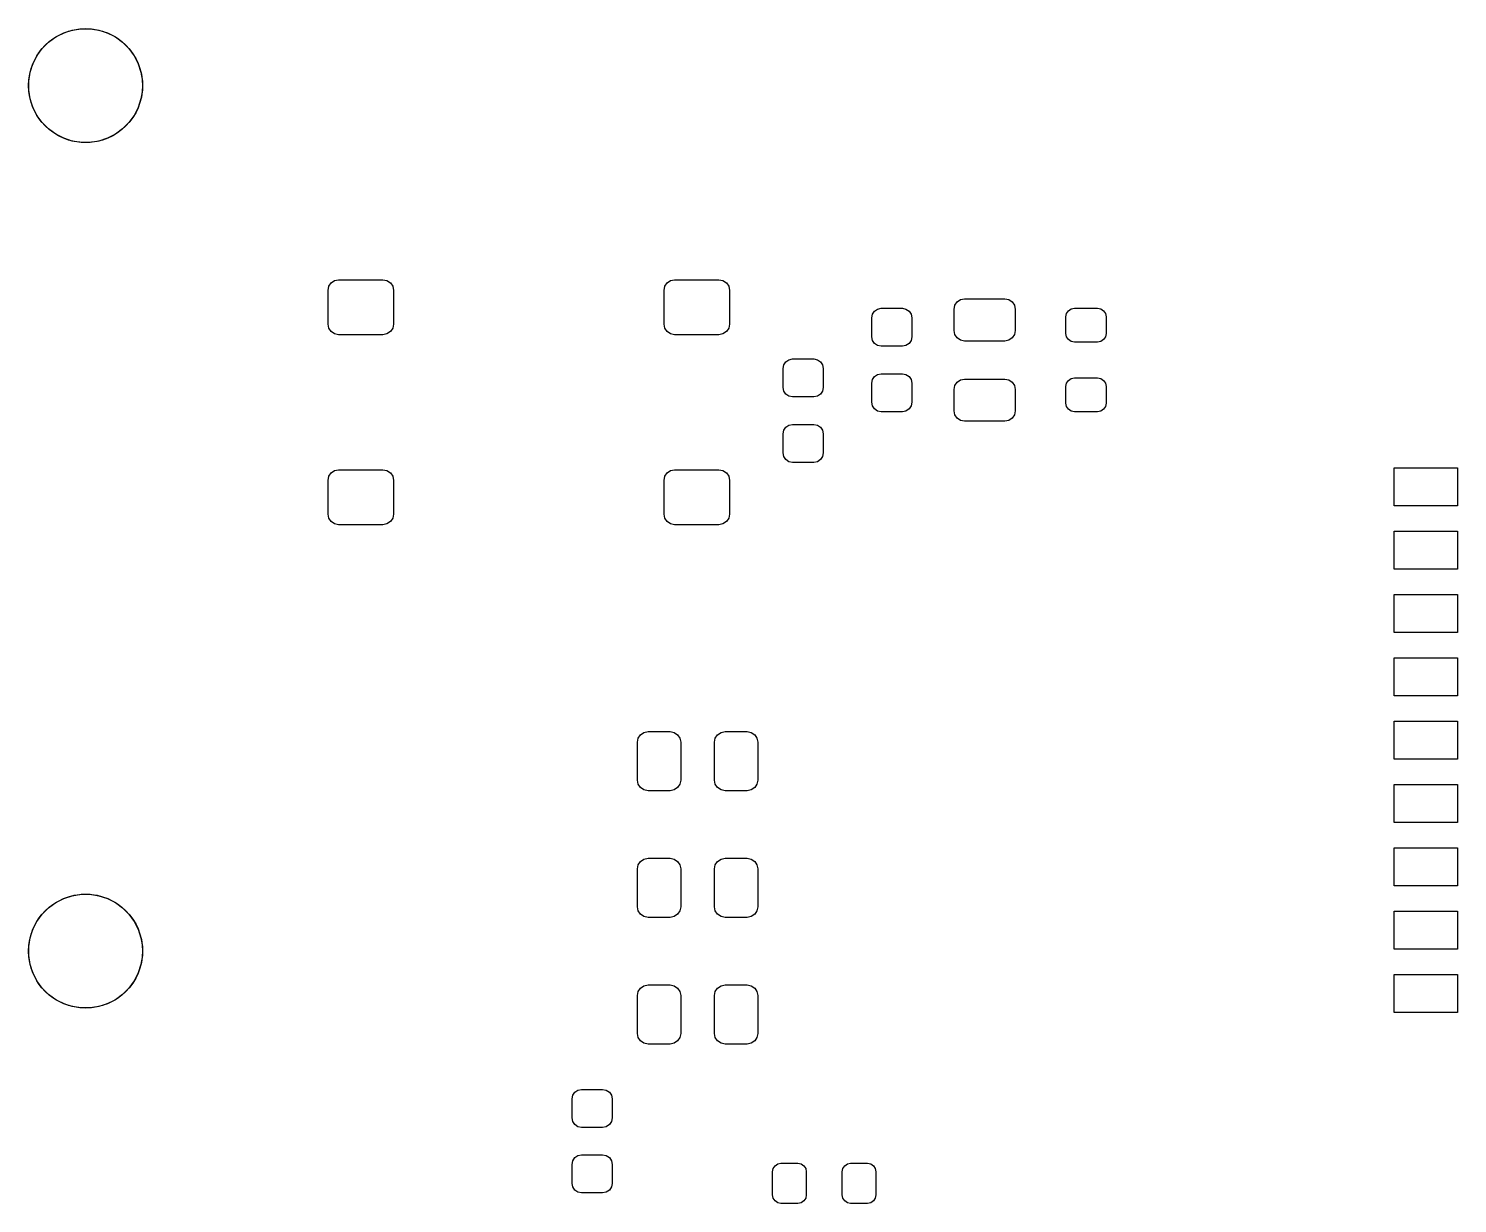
# Model space of a CAD drawing. Header units: millimetres. Extents: x 102 to 178.7, y -160.9 to -102.2.
# Drawn here: x 102.15 to 136, y -129.97 to -102.15 of the extents above; entities that cross this region are included whole.
import ezdxf

# ---------------------------------------------------------------- set-up
doc = ezdxf.new("R2010")
doc.units = ezdxf.units.MM
doc.layers.add('F.Mask', color=253, linetype='CONTINUOUS', true_color=0xa89984)

msp = doc.modelspace()

# ---------------------------------------------------------------- linework, layer by layer
at = {"layer": 'F.Mask', "linetype": 'CONTINUOUS'}
for p, q in [((102.983377, -102.252763), (103.184849, -102.187301)), ((103.184849, -102.187301), (103.39408, -102.154162)), ((103.39408, -102.154162), (103.60592, -102.154162)), ((103.60592, -102.154162), (103.815151, -102.187301)), ((103.815151, -102.187301), (104.016623, -102.252763)), ((102.473452, -102.623245), (102.623245, -102.473452)), ((102.623245, -102.473452), (102.794627, -102.348936)), ((102.794627, -102.348936), (102.983377, -102.252763)), ((104.016623, -102.252763), (104.205373, -102.348936)), ((104.205373, -102.348936), (104.376755, -102.473452)), ((104.376755, -102.473452), (104.526548, -102.623245)), ((102.252763, -102.983377), (102.348936, -102.794627)), ((102.348936, -102.794627), (102.473452, -102.623245)), ((104.526548, -102.623245), (104.651064, -102.794627)), ((104.651064, -102.794627), (104.747237, -102.983377)), ((102.154162, -103.39408), (102.187301, -103.184849)), ((102.187301, -103.184849), (102.252763, -102.983377)), ((104.747237, -102.983377), (104.812699, -103.184849)), ((104.812699, -103.184849), (104.845838, -103.39408)), ((102.154162, -103.60592), (102.154162, -103.39408)), ((104.845838, -103.39408), (104.845838, -103.60592)), ((102.187301, -103.815151), (102.154162, -103.60592)), ((102.252763, -104.016623), (102.187301, -103.815151)), ((104.812699, -103.815151), (104.747237, -104.016623)), ((104.845838, -103.60592), (104.812699, -103.815151)), ((102.348936, -104.205373), (102.252763, -104.016623)), ((102.473452, -104.376755), (102.348936, -104.205373)), ((104.651064, -104.205373), (104.526548, -104.376755)), ((104.747237, -104.016623), (104.651064, -104.205373)), ((102.623245, -104.526548), (102.473452, -104.376755)), ((102.794627, -104.651064), (102.623245, -104.526548)), ((104.376755, -104.526548), (104.205373, -104.651064)), ((104.526548, -104.376755), (104.376755, -104.526548)), ((102.983377, -104.747237), (102.794627, -104.651064)), ((103.184849, -104.812699), (102.983377, -104.747237)), ((103.39408, -104.845838), (103.184849, -104.812699)), ((103.60592, -104.845838), (103.39408, -104.845838)), ((103.815151, -104.812699), (103.60592, -104.845838)), ((104.016623, -104.747237), (103.815151, -104.812699)), ((104.205373, -104.651064), (104.016623, -104.747237)), ((109.245, -108.35), (109.26403, -108.254329)), ((109.26403, -108.254329), (109.318223, -108.173223)), ((109.318223, -108.173223), (109.399329, -108.11903)), ((109.399329, -108.11903), (109.495, -108.1)), ((109.495, -108.1), (110.545, -108.1)), ((110.545, -108.1), (110.640671, -108.11903)), ((110.640671, -108.11903), (110.721777, -108.173223)), ((110.721777, -108.173223), (110.77597, -108.254329)), ((110.77597, -108.254329), (110.795, -108.35)), ((117.205, -108.35), (117.22403, -108.254329)), ((117.22403, -108.254329), (117.278223, -108.173223)), ((117.278223, -108.173223), (117.359329, -108.11903)), ((117.359329, -108.11903), (117.455, -108.1)), ((117.455, -108.1), (118.505, -108.1)), ((118.505, -108.1), (118.600671, -108.11903)), ((118.600671, -108.11903), (118.681777, -108.173223)), ((118.681777, -108.173223), (118.73597, -108.254329)), ((118.73597, -108.254329), (118.755, -108.35)), ((109.245, -109.15), (109.245, -108.35)), ((110.795, -108.35), (110.795, -109.15)), ((117.205, -109.15), (117.205, -108.35)), ((118.755, -108.35), (118.755, -109.15)), ((124.09403, -108.704329), (124.148223, -108.623223)), ((124.148223, -108.623223), (124.229329, -108.56903)), ((124.229329, -108.56903), (124.325, -108.55)), ((124.325, -108.55), (125.275, -108.55)), ((125.275, -108.55), (125.370671, -108.56903)), ((125.370671, -108.56903), (125.451777, -108.623223)), ((125.451777, -108.623223), (125.50597, -108.704329)), ((122.125, -109), (122.142127, -108.913896)), ((122.142127, -108.913896), (122.190901, -108.840901)), ((122.190901, -108.840901), (122.263896, -108.792127)), ((122.263896, -108.792127), (122.35, -108.775)), ((122.35, -108.775), (122.85, -108.775)), ((122.85, -108.775), (122.936104, -108.792127)), ((122.936104, -108.792127), (123.009099, -108.840901)), ((123.009099, -108.840901), (123.057873, -108.913896)), ((123.057873, -108.913896), (123.075, -109)), ((124.075, -108.8), (124.09403, -108.704329)), ((124.075, -109.3), (124.075, -108.8)), ((125.50597, -108.704329), (125.525, -108.8)), ((125.525, -108.8), (125.525, -109.3)), ((126.725, -108.975), (126.740224, -108.898463)), ((126.725, -109.375), (126.725, -108.975)), ((126.740224, -108.898463), (126.783579, -108.833579)), ((126.783579, -108.833579), (126.848463, -108.790224)), ((126.848463, -108.790224), (126.925, -108.775)), ((126.925, -108.775), (127.475, -108.775)), ((127.475, -108.775), (127.551537, -108.790224)), ((127.551537, -108.790224), (127.616421, -108.833579)), ((127.616421, -108.833579), (127.659776, -108.898463)), ((127.659776, -108.898463), (127.675, -108.975)), ((127.675, -108.975), (127.675, -109.375)), ((109.26403, -109.245671), (109.245, -109.15)), ((109.318223, -109.326777), (109.26403, -109.245671)), ((109.399329, -109.38097), (109.318223, -109.326777)), ((110.721777, -109.326777), (110.640671, -109.38097)), ((110.77597, -109.245671), (110.721777, -109.326777)), ((110.795, -109.15), (110.77597, -109.245671)), ((117.22403, -109.245671), (117.205, -109.15)), ((117.278223, -109.326777), (117.22403, -109.245671)), ((117.359329, -109.38097), (117.278223, -109.326777)), ((118.681777, -109.326777), (118.600671, -109.38097)), ((118.73597, -109.245671), (118.681777, -109.326777)), ((118.755, -109.15), (118.73597, -109.245671)), ((122.125, -109.45), (122.125, -109)), ((123.075, -109), (123.075, -109.45)), ((124.09403, -109.395671), (124.075, -109.3)), ((125.525, -109.3), (125.50597, -109.395671)), ((109.495, -109.4), (109.399329, -109.38097)), ((110.545, -109.4), (109.495, -109.4)), ((110.640671, -109.38097), (110.545, -109.4)), ((117.455, -109.4), (117.359329, -109.38097)), ((118.505, -109.4), (117.455, -109.4)), ((118.600671, -109.38097), (118.505, -109.4)), ((122.142127, -109.536104), (122.125, -109.45)), ((122.190901, -109.609099), (122.142127, -109.536104)), ((122.263896, -109.657873), (122.190901, -109.609099)), ((122.35, -109.675), (122.263896, -109.657873)), ((122.936104, -109.657873), (122.85, -109.675)), ((123.009099, -109.609099), (122.936104, -109.657873)), ((123.057873, -109.536104), (123.009099, -109.609099)), ((123.075, -109.45), (123.057873, -109.536104)), ((124.148223, -109.476777), (124.09403, -109.395671)), ((124.229329, -109.53097), (124.148223, -109.476777)), ((124.325, -109.55), (124.229329, -109.53097)), ((125.275, -109.55), (124.325, -109.55)), ((125.370671, -109.53097), (125.275, -109.55)), ((125.451777, -109.476777), (125.370671, -109.53097)), ((125.50597, -109.395671), (125.451777, -109.476777)), ((126.740224, -109.451537), (126.725, -109.375)), ((126.783579, -109.516421), (126.740224, -109.451537)), ((126.848463, -109.559776), (126.783579, -109.516421)), ((126.925, -109.575), (126.848463, -109.559776)), ((127.475, -109.575), (126.925, -109.575)), ((127.551537, -109.559776), (127.475, -109.575)), ((127.616421, -109.516421), (127.551537, -109.559776)), ((127.659776, -109.451537), (127.616421, -109.516421)), ((127.675, -109.375), (127.659776, -109.451537)), ((120.090901, -110.040901), (120.163896, -109.992127)), ((120.163896, -109.992127), (120.25, -109.975)), ((120.25, -109.975), (120.75, -109.975)), ((120.75, -109.975), (120.836104, -109.992127)), ((120.836104, -109.992127), (120.909099, -110.040901)), ((122.85, -109.675), (122.35, -109.675)), ((120.025, -110.2), (120.042127, -110.113896)), ((120.025, -110.65), (120.025, -110.2)), ((120.042127, -110.113896), (120.090901, -110.040901)), ((120.909099, -110.040901), (120.957873, -110.113896)), ((120.957873, -110.113896), (120.975, -110.2)), ((120.975, -110.2), (120.975, -110.65)), ((122.190901, -110.390901), (122.263896, -110.342127)), ((122.263896, -110.342127), (122.35, -110.325)), ((122.35, -110.325), (122.85, -110.325)), ((122.85, -110.325), (122.936104, -110.342127)), ((122.936104, -110.342127), (123.009099, -110.390901)), ((120.042127, -110.736104), (120.025, -110.65)), ((120.975, -110.65), (120.957873, -110.736104)), ((122.125, -110.55), (122.142127, -110.463896)), ((122.125, -111), (122.125, -110.55)), ((122.142127, -110.463896), (122.190901, -110.390901)), ((123.009099, -110.390901), (123.057873, -110.463896)), ((123.057873, -110.463896), (123.075, -110.55)), ((123.075, -110.55), (123.075, -111)), ((124.075, -110.7), (124.09403, -110.604329)), ((124.09403, -110.604329), (124.148223, -110.523223)), ((124.148223, -110.523223), (124.229329, -110.46903)), ((124.229329, -110.46903), (124.325, -110.45)), ((124.325, -110.45), (125.275, -110.45)), ((125.275, -110.45), (125.370671, -110.46903)), ((125.370671, -110.46903), (125.451777, -110.523223)), ((125.451777, -110.523223), (125.50597, -110.604329)), ((125.50597, -110.604329), (125.525, -110.7)), ((126.725, -110.625), (126.740224, -110.548463)), ((126.725, -111.025), (126.725, -110.625)), ((126.740224, -110.548463), (126.783579, -110.483579)), ((126.783579, -110.483579), (126.848463, -110.440224)), ((126.848463, -110.440224), (126.925, -110.425)), ((126.925, -110.425), (127.475, -110.425)), ((127.475, -110.425), (127.551537, -110.440224)), ((127.551537, -110.440224), (127.616421, -110.483579)), ((127.616421, -110.483579), (127.659776, -110.548463)), ((127.659776, -110.548463), (127.675, -110.625)), ((127.675, -110.625), (127.675, -111.025)), ((120.090901, -110.809099), (120.042127, -110.736104)), ((120.163896, -110.857873), (120.090901, -110.809099)), ((120.25, -110.875), (120.163896, -110.857873)), ((120.75, -110.875), (120.25, -110.875)), ((120.836104, -110.857873), (120.75, -110.875)), ((120.909099, -110.809099), (120.836104, -110.857873)), ((120.957873, -110.736104), (120.909099, -110.809099)), ((122.142127, -111.086104), (122.125, -111)), ((123.075, -111), (123.057873, -111.086104)), ((124.075, -111.2), (124.075, -110.7)), ((125.525, -110.7), (125.525, -111.2)), ((126.740224, -111.101537), (126.725, -111.025)), ((127.675, -111.025), (127.659776, -111.101537)), ((122.190901, -111.159099), (122.142127, -111.086104)), ((122.263896, -111.207873), (122.190901, -111.159099)), ((122.35, -111.225), (122.263896, -111.207873)), ((122.85, -111.225), (122.35, -111.225)), ((122.936104, -111.207873), (122.85, -111.225)), ((123.009099, -111.159099), (122.936104, -111.207873)), ((123.057873, -111.086104), (123.009099, -111.159099)), ((124.09403, -111.295671), (124.075, -111.2)), ((124.148223, -111.376777), (124.09403, -111.295671)), ((125.50597, -111.295671), (125.451777, -111.376777)), ((125.525, -111.2), (125.50597, -111.295671)), ((126.783579, -111.166421), (126.740224, -111.101537)), ((126.848463, -111.209776), (126.783579, -111.166421)), ((126.925, -111.225), (126.848463, -111.209776)), ((127.475, -111.225), (126.925, -111.225)), ((127.551537, -111.209776), (127.475, -111.225)), ((127.616421, -111.166421), (127.551537, -111.209776)), ((127.659776, -111.101537), (127.616421, -111.166421)), ((120.025, -111.75), (120.042127, -111.663896)), ((120.042127, -111.663896), (120.090901, -111.590901)), ((120.090901, -111.590901), (120.163896, -111.542127)), ((120.163896, -111.542127), (120.25, -111.525)), ((120.25, -111.525), (120.75, -111.525)), ((120.75, -111.525), (120.836104, -111.542127)), ((120.836104, -111.542127), (120.909099, -111.590901)), ((120.909099, -111.590901), (120.957873, -111.663896)), ((120.957873, -111.663896), (120.975, -111.75)), ((124.229329, -111.43097), (124.148223, -111.376777)), ((124.325, -111.45), (124.229329, -111.43097)), ((125.275, -111.45), (124.325, -111.45)), ((125.370671, -111.43097), (125.275, -111.45)), ((125.451777, -111.376777), (125.370671, -111.43097)), ((120.025, -112.2), (120.025, -111.75)), ((120.975, -111.75), (120.975, -112.2)), ((120.042127, -112.286104), (120.025, -112.2)), ((120.090901, -112.359099), (120.042127, -112.286104)), ((120.163896, -112.407873), (120.090901, -112.359099)), ((120.909099, -112.359099), (120.836104, -112.407873)), ((120.957873, -112.286104), (120.909099, -112.359099)), ((120.975, -112.2), (120.957873, -112.286104)), ((109.26403, -112.754329), (109.318223, -112.673223)), ((109.318223, -112.673223), (109.399329, -112.61903)), ((109.399329, -112.61903), (109.495, -112.6)), ((109.495, -112.6), (110.545, -112.6)), ((110.545, -112.6), (110.640671, -112.61903)), ((110.640671, -112.61903), (110.721777, -112.673223)), ((110.721777, -112.673223), (110.77597, -112.754329)), ((117.22403, -112.754329), (117.278223, -112.673223)), ((117.278223, -112.673223), (117.359329, -112.61903)), ((117.359329, -112.61903), (117.455, -112.6)), ((117.455, -112.6), (118.505, -112.6)), ((118.505, -112.6), (118.600671, -112.61903)), ((118.600671, -112.61903), (118.681777, -112.673223)), ((118.681777, -112.673223), (118.73597, -112.754329)), ((120.25, -112.425), (120.163896, -112.407873)), ((120.75, -112.425), (120.25, -112.425)), ((120.836104, -112.407873), (120.75, -112.425)), ((134.5, -113.45), (134.5, -112.55)), ((134.5, -112.55), (136, -112.55)), ((136, -112.55), (136, -113.45)), ((109.245, -112.85), (109.26403, -112.754329)), ((109.245, -113.65), (109.245, -112.85)), ((110.77597, -112.754329), (110.795, -112.85)), ((110.795, -112.85), (110.795, -113.65)), ((117.205, -112.85), (117.22403, -112.754329)), ((117.205, -113.65), (117.205, -112.85)), ((118.73597, -112.754329), (118.755, -112.85)), ((118.755, -112.85), (118.755, -113.65)), ((109.26403, -113.745671), (109.245, -113.65)), ((110.795, -113.65), (110.77597, -113.745671)), ((117.22403, -113.745671), (117.205, -113.65)), ((118.755, -113.65), (118.73597, -113.745671)), ((136, -113.45), (134.5, -113.45)), ((109.318223, -113.826777), (109.26403, -113.745671)), ((109.399329, -113.88097), (109.318223, -113.826777)), ((109.495, -113.9), (109.399329, -113.88097)), ((110.545, -113.9), (109.495, -113.9)), ((110.640671, -113.88097), (110.545, -113.9)), ((110.721777, -113.826777), (110.640671, -113.88097)), ((110.77597, -113.745671), (110.721777, -113.826777)), ((117.278223, -113.826777), (117.22403, -113.745671)), ((117.359329, -113.88097), (117.278223, -113.826777)), ((117.455, -113.9), (117.359329, -113.88097)), ((118.505, -113.9), (117.455, -113.9)), ((118.600671, -113.88097), (118.505, -113.9)), ((118.681777, -113.826777), (118.600671, -113.88097)), ((118.73597, -113.745671), (118.681777, -113.826777)), ((134.5, -114.95), (134.5, -114.05)), ((134.5, -114.05), (136, -114.05)), ((136, -114.05), (136, -114.95)), ((136, -114.95), (134.5, -114.95)), ((134.5, -116.45), (134.5, -115.55)), ((134.5, -115.55), (136, -115.55)), ((136, -115.55), (136, -116.45)), ((136, -116.45), (134.5, -116.45)), ((134.5, -117.95), (134.5, -117.05)), ((134.5, -117.05), (136, -117.05)), ((136, -117.05), (136, -117.95)), ((136, -117.95), (134.5, -117.95)), ((116.729329, -118.81903), (116.825, -118.8)), ((116.825, -118.8), (117.35, -118.8)), ((117.35, -118.8), (117.445671, -118.81903)), ((118.554329, -118.81903), (118.65, -118.8)), ((118.65, -118.8), (119.175, -118.8)), ((119.175, -118.8), (119.270671, -118.81903)), ((134.5, -119.45), (134.5, -118.55)), ((134.5, -118.55), (136, -118.55)), ((136, -118.55), (136, -119.45)), ((116.575, -119.05), (116.59403, -118.954329)), ((116.575, -119.95), (116.575, -119.05)), ((116.59403, -118.954329), (116.648223, -118.873223)), ((116.648223, -118.873223), (116.729329, -118.81903)), ((117.445671, -118.81903), (117.526777, -118.873223)), ((117.526777, -118.873223), (117.58097, -118.954329)), ((117.58097, -118.954329), (117.6, -119.05)), ((117.6, -119.05), (117.6, -119.95)), ((118.4, -119.05), (118.41903, -118.954329)), ((118.4, -119.95), (118.4, -119.05)), ((118.41903, -118.954329), (118.473223, -118.873223)), ((118.473223, -118.873223), (118.554329, -118.81903)), ((119.270671, -118.81903), (119.351777, -118.873223)), ((119.351777, -118.873223), (119.40597, -118.954329)), ((119.40597, -118.954329), (119.425, -119.05)), ((119.425, -119.05), (119.425, -119.95)), ((136, -119.45), (134.5, -119.45)), ((116.59403, -120.045671), (116.575, -119.95)), ((116.648223, -120.126777), (116.59403, -120.045671)), ((116.729329, -120.18097), (116.648223, -120.126777)), ((117.526777, -120.126777), (117.445671, -120.18097)), ((117.58097, -120.045671), (117.526777, -120.126777)), ((117.6, -119.95), (117.58097, -120.045671)), ((118.41903, -120.045671), (118.4, -119.95)), ((118.473223, -120.126777), (118.41903, -120.045671)), ((118.554329, -120.18097), (118.473223, -120.126777)), ((119.351777, -120.126777), (119.270671, -120.18097)), ((119.40597, -120.045671), (119.351777, -120.126777)), ((119.425, -119.95), (119.40597, -120.045671)), ((134.5, -120.95), (134.5, -120.05)), ((134.5, -120.05), (136, -120.05)), ((136, -120.05), (136, -120.95)), ((116.825, -120.2), (116.729329, -120.18097)), ((117.35, -120.2), (116.825, -120.2)), ((117.445671, -120.18097), (117.35, -120.2)), ((118.65, -120.2), (118.554329, -120.18097)), ((119.175, -120.2), (118.65, -120.2)), ((119.270671, -120.18097), (119.175, -120.2)), ((136, -120.95), (134.5, -120.95)), ((116.648223, -121.873223), (116.729329, -121.81903)), ((116.729329, -121.81903), (116.825, -121.8)), ((116.825, -121.8), (117.35, -121.8)), ((117.35, -121.8), (117.445671, -121.81903)), ((117.445671, -121.81903), (117.526777, -121.873223)), ((118.473223, -121.873223), (118.554329, -121.81903)), ((118.554329, -121.81903), (118.65, -121.8)), ((118.65, -121.8), (119.175, -121.8)), ((119.175, -121.8), (119.270671, -121.81903)), ((119.270671, -121.81903), (119.351777, -121.873223)), ((134.5, -122.45), (134.5, -121.55)), ((134.5, -121.55), (136, -121.55)), ((136, -121.55), (136, -122.45)), ((116.575, -122.05), (116.59403, -121.954329)), ((116.575, -122.95), (116.575, -122.05)), ((116.59403, -121.954329), (116.648223, -121.873223)), ((117.526777, -121.873223), (117.58097, -121.954329)), ((117.58097, -121.954329), (117.6, -122.05)), ((117.6, -122.05), (117.6, -122.95)), ((118.4, -122.05), (118.41903, -121.954329)), ((118.4, -122.95), (118.4, -122.05)), ((118.41903, -121.954329), (118.473223, -121.873223)), ((119.351777, -121.873223), (119.40597, -121.954329)), ((119.40597, -121.954329), (119.425, -122.05)), ((119.425, -122.05), (119.425, -122.95)), ((136, -122.45), (134.5, -122.45)), ((102.623245, -122.973452), (102.794627, -122.848936)), ((102.794627, -122.848936), (102.983377, -122.752763)), ((102.983377, -122.752763), (103.184849, -122.687301)), ((103.184849, -122.687301), (103.39408, -122.654162)), ((103.39408, -122.654162), (103.60592, -122.654162)), ((103.60592, -122.654162), (103.815151, -122.687301)), ((103.815151, -122.687301), (104.016623, -122.752763)), ((104.016623, -122.752763), (104.205373, -122.848936)), ((104.205373, -122.848936), (104.376755, -122.973452)), ((102.348936, -123.294627), (102.473452, -123.123245)), ((102.473452, -123.123245), (102.623245, -122.973452)), ((104.376755, -122.973452), (104.526548, -123.123245)), ((104.526548, -123.123245), (104.651064, -123.294627)), ((116.59403, -123.045671), (116.575, -122.95)), ((116.648223, -123.126777), (116.59403, -123.045671)), ((116.729329, -123.18097), (116.648223, -123.126777)), ((116.825, -123.2), (116.729329, -123.18097)), ((117.35, -123.2), (116.825, -123.2)), ((117.445671, -123.18097), (117.35, -123.2)), ((117.526777, -123.126777), (117.445671, -123.18097)), ((117.58097, -123.045671), (117.526777, -123.126777)), ((117.6, -122.95), (117.58097, -123.045671)), ((118.41903, -123.045671), (118.4, -122.95)), ((118.473223, -123.126777), (118.41903, -123.045671)), ((118.554329, -123.18097), (118.473223, -123.126777)), ((118.65, -123.2), (118.554329, -123.18097)), ((119.175, -123.2), (118.65, -123.2)), ((119.270671, -123.18097), (119.175, -123.2)), ((119.351777, -123.126777), (119.270671, -123.18097)), ((119.40597, -123.045671), (119.351777, -123.126777)), ((119.425, -122.95), (119.40597, -123.045671)), ((134.5, -123.95), (134.5, -123.05)), ((134.5, -123.05), (136, -123.05)), ((136, -123.05), (136, -123.95)), ((102.187301, -123.684849), (102.252763, -123.483377)), ((102.252763, -123.483377), (102.348936, -123.294627)), ((104.651064, -123.294627), (104.747237, -123.483377)), ((104.747237, -123.483377), (104.812699, -123.684849)), ((102.154162, -123.89408), (102.187301, -123.684849)), ((104.812699, -123.684849), (104.845838, -123.89408)), ((102.154162, -124.10592), (102.154162, -123.89408)), ((102.187301, -124.315151), (102.154162, -124.10592)), ((104.845838, -124.10592), (104.812699, -124.315151)), ((104.845838, -123.89408), (104.845838, -124.10592)), ((136, -123.95), (134.5, -123.95)), ((102.252763, -124.516623), (102.187301, -124.315151)), ((102.348936, -124.705373), (102.252763, -124.516623)), ((104.747237, -124.516623), (104.651064, -124.705373)), ((104.812699, -124.315151), (104.747237, -124.516623)), ((134.5, -125.45), (134.5, -124.55)), ((134.5, -124.55), (136, -124.55)), ((136, -124.55), (136, -125.45)), ((102.473452, -124.876755), (102.348936, -124.705373)), ((102.623245, -125.026548), (102.473452, -124.876755)), ((104.526548, -124.876755), (104.376755, -125.026548)), ((104.651064, -124.705373), (104.526548, -124.876755)), ((116.59403, -124.954329), (116.648223, -124.873223)), ((116.648223, -124.873223), (116.729329, -124.81903)), ((116.729329, -124.81903), (116.825, -124.8)), ((116.825, -124.8), (117.35, -124.8)), ((117.35, -124.8), (117.445671, -124.81903)), ((117.445671, -124.81903), (117.526777, -124.873223)), ((117.526777, -124.873223), (117.58097, -124.954329)), ((118.41903, -124.954329), (118.473223, -124.873223)), ((118.473223, -124.873223), (118.554329, -124.81903)), ((118.554329, -124.81903), (118.65, -124.8)), ((118.65, -124.8), (119.175, -124.8)), ((119.175, -124.8), (119.270671, -124.81903)), ((119.270671, -124.81903), (119.351777, -124.873223)), ((119.351777, -124.873223), (119.40597, -124.954329)), ((102.794627, -125.151064), (102.623245, -125.026548)), ((102.983377, -125.247237), (102.794627, -125.151064)), ((104.205373, -125.151064), (104.016623, -125.247237)), ((104.376755, -125.026548), (104.205373, -125.151064)), ((116.575, -125.05), (116.59403, -124.954329)), ((116.575, -125.95), (116.575, -125.05)), ((117.58097, -124.954329), (117.6, -125.05)), ((117.6, -125.05), (117.6, -125.95)), ((118.4, -125.05), (118.41903, -124.954329)), ((118.4, -125.95), (118.4, -125.05)), ((119.40597, -124.954329), (119.425, -125.05)), ((119.425, -125.05), (119.425, -125.95)), ((103.184849, -125.312699), (102.983377, -125.247237)), ((103.39408, -125.345838), (103.184849, -125.312699)), ((103.60592, -125.345838), (103.39408, -125.345838)), ((103.815151, -125.312699), (103.60592, -125.345838)), ((104.016623, -125.247237), (103.815151, -125.312699)), ((136, -125.45), (134.5, -125.45)), ((116.59403, -126.045671), (116.575, -125.95)), ((116.648223, -126.126777), (116.59403, -126.045671)), ((116.729329, -126.18097), (116.648223, -126.126777)), ((116.825, -126.2), (116.729329, -126.18097)), ((117.35, -126.2), (116.825, -126.2)), ((117.445671, -126.18097), (117.35, -126.2)), ((117.526777, -126.126777), (117.445671, -126.18097)), ((117.58097, -126.045671), (117.526777, -126.126777)), ((117.6, -125.95), (117.58097, -126.045671)), ((118.41903, -126.045671), (118.4, -125.95)), ((118.473223, -126.126777), (118.41903, -126.045671)), ((118.554329, -126.18097), (118.473223, -126.126777)), ((118.65, -126.2), (118.554329, -126.18097)), ((119.175, -126.2), (118.65, -126.2)), ((119.270671, -126.18097), (119.175, -126.2)), ((119.351777, -126.126777), (119.270671, -126.18097)), ((119.40597, -126.045671), (119.351777, -126.126777)), ((119.425, -125.95), (119.40597, -126.045671)), ((115.163896, -127.292127), (115.25, -127.275)), ((115.25, -127.275), (115.75, -127.275)), ((115.75, -127.275), (115.836104, -127.292127)), ((115.025, -127.5), (115.042127, -127.413896)), ((115.025, -127.95), (115.025, -127.5)), ((115.042127, -127.413896), (115.090901, -127.340901)), ((115.090901, -127.340901), (115.163896, -127.292127)), ((115.836104, -127.292127), (115.909099, -127.340901)), ((115.909099, -127.340901), (115.957873, -127.413896)), ((115.957873, -127.413896), (115.975, -127.5)), ((115.975, -127.5), (115.975, -127.95)), ((115.042127, -128.036104), (115.025, -127.95)), ((115.975, -127.95), (115.957873, -128.036104)), ((115.090901, -128.109099), (115.042127, -128.036104)), ((115.163896, -128.157873), (115.090901, -128.109099)), ((115.25, -128.175), (115.163896, -128.157873)), ((115.75, -128.175), (115.25, -128.175)), ((115.836104, -128.157873), (115.75, -128.175)), ((115.909099, -128.109099), (115.836104, -128.157873)), ((115.957873, -128.036104), (115.909099, -128.109099)), ((115.025, -129.05), (115.042127, -128.963896)), ((115.042127, -128.963896), (115.090901, -128.890901)), ((115.090901, -128.890901), (115.163896, -128.842127)), ((115.163896, -128.842127), (115.25, -128.825)), ((115.25, -128.825), (115.75, -128.825)), ((115.75, -128.825), (115.836104, -128.842127)), ((115.836104, -128.842127), (115.909099, -128.890901)), ((115.909099, -128.890901), (115.957873, -128.963896)), ((115.957873, -128.963896), (115.975, -129.05)), ((115.025, -129.5), (115.025, -129.05)), ((115.975, -129.05), (115.975, -129.5)), ((119.775, -129.225), (119.790224, -129.148463)), ((119.775, -129.775), (119.775, -129.225)), ((119.790224, -129.148463), (119.833579, -129.083579)), ((119.833579, -129.083579), (119.898463, -129.040224)), ((119.898463, -129.040224), (119.975, -129.025)), ((119.975, -129.025), (120.375, -129.025)), ((120.375, -129.025), (120.451537, -129.040224)), ((120.451537, -129.040224), (120.516421, -129.083579)), ((120.516421, -129.083579), (120.559776, -129.148463)), ((120.559776, -129.148463), (120.575, -129.225)), ((120.575, -129.225), (120.575, -129.775)), ((121.425, -129.225), (121.440224, -129.148463)), ((121.425, -129.775), (121.425, -129.225)), ((121.440224, -129.148463), (121.483579, -129.083579)), ((121.483579, -129.083579), (121.548463, -129.040224)), ((121.548463, -129.040224), (121.625, -129.025)), ((121.625, -129.025), (122.025, -129.025)), ((122.025, -129.025), (122.101537, -129.040224)), ((122.101537, -129.040224), (122.166421, -129.083579)), ((122.166421, -129.083579), (122.209776, -129.148463)), ((122.209776, -129.148463), (122.225, -129.225)), ((122.225, -129.225), (122.225, -129.775)), ((115.042127, -129.586104), (115.025, -129.5)), ((115.090901, -129.659099), (115.042127, -129.586104)), ((115.957873, -129.586104), (115.909099, -129.659099)), ((115.975, -129.5), (115.957873, -129.586104)), ((115.163896, -129.707873), (115.090901, -129.659099)), ((115.25, -129.725), (115.163896, -129.707873)), ((115.75, -129.725), (115.25, -129.725)), ((115.836104, -129.707873), (115.75, -129.725)), ((115.909099, -129.659099), (115.836104, -129.707873)), ((119.790224, -129.851537), (119.775, -129.775)), ((119.833579, -129.916421), (119.790224, -129.851537)), ((119.898463, -129.959776), (119.833579, -129.916421)), ((119.975, -129.975), (119.898463, -129.959776)), ((120.375, -129.975), (119.975, -129.975)), ((120.451537, -129.959776), (120.375, -129.975)), ((120.516421, -129.916421), (120.451537, -129.959776)), ((120.559776, -129.851537), (120.516421, -129.916421)), ((120.575, -129.775), (120.559776, -129.851537)), ((121.440224, -129.851537), (121.425, -129.775)), ((121.483579, -129.916421), (121.440224, -129.851537)), ((121.548463, -129.959776), (121.483579, -129.916421)), ((121.625, -129.975), (121.548463, -129.959776)), ((122.025, -129.975), (121.625, -129.975)), ((122.101537, -129.959776), (122.025, -129.975)), ((122.166421, -129.916421), (122.101537, -129.959776)), ((122.209776, -129.851537), (122.166421, -129.916421)), ((122.225, -129.775), (122.209776, -129.851537))]:
    msp.add_line(p, q, dxfattribs=at)
at = {"layer": 'F.Mask'}
for centre, radius in [((103.5, -103.5), 1.35), ((103.5, -103.5), 1.349999), ((103.5, -124), 1.35), ((103.5, -124), 1.349999)]:
    msp.add_circle(centre, radius, dxfattribs=at)

doc.saveas('drawing.dxf')
